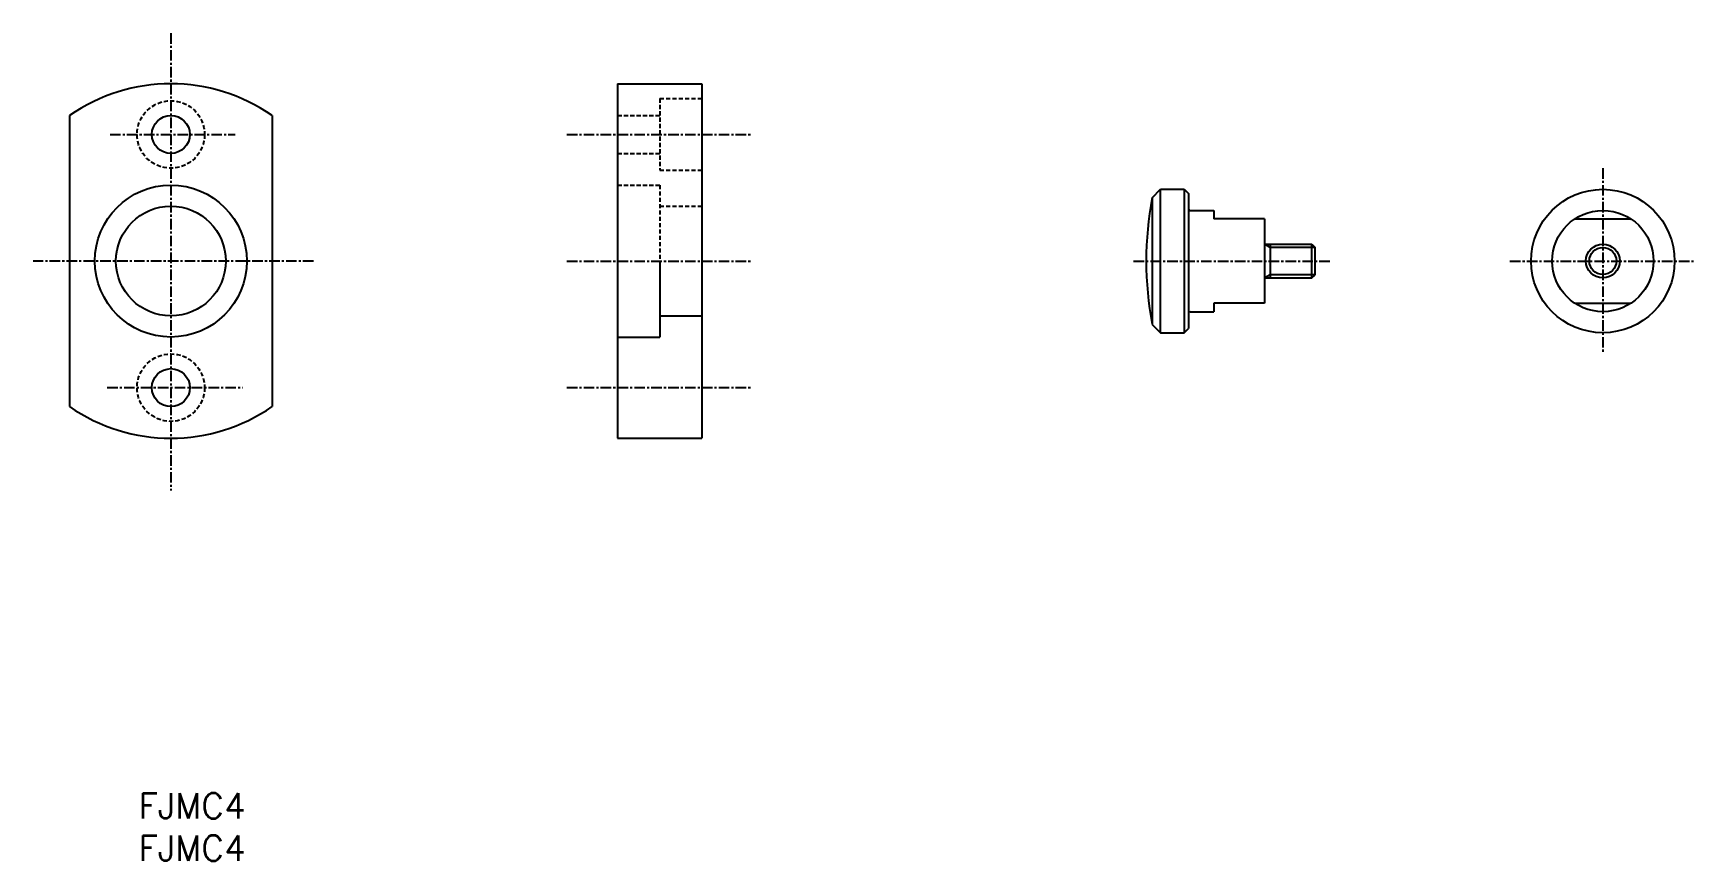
# Model space of a CAD drawing. Extents: x 32 to 229, y 37 to 135.
import ezdxf
from ezdxf.enums import TextEntityAlignment as Align

# ---------------------------------------------------------------- set-up
doc = ezdxf.new("R2010")
doc.units = 0
doc.linetypes.add('CENTER', pattern=[2, 1.25, -0.25, 0.25, -0.25])
doc.linetypes.add('DASHED', pattern=[0.75, 0.5, -0.25])
doc.layers.get('0').update_dxf_attribs({"linetype": 'CONTINUOUS'})
doc.layers.add('CENTER', color=1, linetype='CENTER')
doc.styles.get("Standard").update_dxf_attribs({"font": 'txt.shx', "bigfont": 'extfont.shx'})

msp = doc.modelspace()

# ---------------------------------------------------------------- linework, layer by layer
at = {"color": 7, "linetype": 'CONTINUOUS'}
for p, q in [((101.52, 129.36), (111.52, 129.36)), ((101.52, 129.36), (101.52, 87.36)), ((111.52, 129.36), (111.52, 87.36)), ((36.63, 125.59), (36.63, 91.12)), ((60.63, 125.59), (60.63, 91.12)), ((101.52, 118.86), (101.52, 118.86)), ((164.85, 115.86), (165.85, 116.86)), ((165.85, 99.86), (165.85, 116.86)), ((165.85, 116.86), (168.64, 116.86)), ((168.64, 116.86), (168.64, 99.86)), ((168.64, 116.86), (169.14, 116.36)), ((169.14, 116.36), (169.14, 100.36)), ((164.85, 115.86), (164.85, 100.86)), ((169.34, 114.36), (172.14, 114.36)), ((172.14, 114.36), (172.14, 113.36)), ((178.14, 113.36), (172.14, 113.36)), ((178.14, 113.36), (178.14, 103.36)), ((214.91, 113.36), (221.54, 113.36)), ((178.14, 110.36), (183.76, 110.36)), ((178.84, 110.36), (178.84, 106.36)), ((183.76, 110.36), (184.14, 109.98)), ((183.76, 106.36), (183.76, 110.36)), ((101.52, 108.36), (101.52, 108.36)), ((106.52, 108.36), (106.52, 99.36)), ((184.14, 106.73), (184.14, 109.98)), ((178.14, 106.36), (183.76, 106.36)), ((183.76, 106.36), (184.14, 106.73)), ((178.14, 103.36), (172.14, 103.36)), ((172.14, 103.36), (172.14, 102.36)), ((214.91, 103.36), (221.54, 103.36)), ((106.52, 101.86), (111.52, 101.86)), ((164.85, 100.86), (165.85, 99.86)), ((169.34, 102.36), (172.14, 102.36)), ((101.52, 99.36), (106.52, 99.36)), ((165.85, 99.86), (168.64, 99.86)), ((168.64, 99.86), (169.14, 100.36)), ((101.52, 87.36), (111.52, 87.36))]:
    msp.add_line(p, q, dxfattribs=at)
at = {"color": 3, "linetype": 'DASHED'}
for p, q in [((106.52, 127.61), (111.52, 127.61)), ((106.52, 127.61), (106.52, 119.11)), ((101.52, 125.61), (106.52, 125.61)), ((101.52, 121.11), (106.52, 121.11)), ((106.52, 119.11), (111.52, 119.11)), ((101.52, 117.36), (106.52, 117.36)), ((106.52, 117.36), (106.52, 106.86)), ((106.52, 114.86), (111.52, 114.86))]:
    msp.add_line(p, q, dxfattribs=at)
at = {"color": 1, "linetype": 'CENTER'}
for p, q in [((41.43, 123.36), (56.25, 123.36)), ((41.09, 93.36), (57.1, 93.36))]:
    msp.add_line(p, q, dxfattribs=at)
at = {"color": 3, "linetype": 'CONTINUOUS'}
for p, q in [((178.84, 109.98), (178.18, 110.36)), ((184.14, 109.98), (178.84, 109.98)), ((178.84, 106.73), (178.18, 106.36)), ((184.14, 106.73), (178.84, 106.73))]:
    msp.add_line(p, q, dxfattribs=at)
at = {"color": 3, "linetype": 'DASHED'}
for centre in [(48.63, 123.36), (48.63, 93.36)]:
    msp.add_circle(centre, 4, dxfattribs=at)
at = {"color": 7, "linetype": 'CONTINUOUS'}
for centre, radius in [((48.63, 123.36), 2.25), ((48.63, 108.36), 9), ((218.22, 108.36), 8.5), ((48.63, 108.36), 6.5), ((218.22, 108.36), 6), ((218.22, 108.36), 1.6), ((48.63, 93.36), 2.25)]:
    msp.add_circle(centre, radius, dxfattribs=at)
at = {"color": 3, "linetype": 'CONTINUOUS'}
msp.add_circle((218.22, 108.36), 2, dxfattribs=at)
at = {"color": 7, "linetype": 'CONTINUOUS'}
for centre, radius, start, end in [((48.63, 108.36), 21, 55.1501, 124.8499), ((204.14, 108.36), 40, 169.1931, 190.8069), ((169.34, 114.56), 0.2, 180, 270), ((169.34, 102.16), 0.2, 90.0002, 180), ((48.63, 108.36), 21, 235.1501, 304.8499)]:
    msp.add_arc(centre, radius, start, end, dxfattribs=at)
at = {"layer": 'CENTER', "color": 1, "linetype": 'CENTER'}
for p, q in [((48.63, 135.36), (48.63, 81.17)), ((95.52, 123.36), (117.52, 123.36)), ((218.22, 119.36), (218.22, 97.36)), ((65.52, 108.36), (32.33, 108.36)), ((95.52, 108.36), (117.52, 108.36)), ((162.64, 108.36), (186.14, 108.36)), ((207.22, 108.36), (229.22, 108.36)), ((95.52, 93.36), (117.52, 93.36))]:
    msp.add_line(p, q, dxfattribs=at)

# ---------------------------------------------------------------- texts
at = {"color": 7, "linetype": 'CONTINUOUS'}
for p in [(44.78, 43.8), (44.78, 38.8)]:
    msp.add_text('FJMC4', height=3, dxfattribs=at).set_placement(p, align=Align.MIDDLE_LEFT)

doc.saveas('drawing.dxf')
